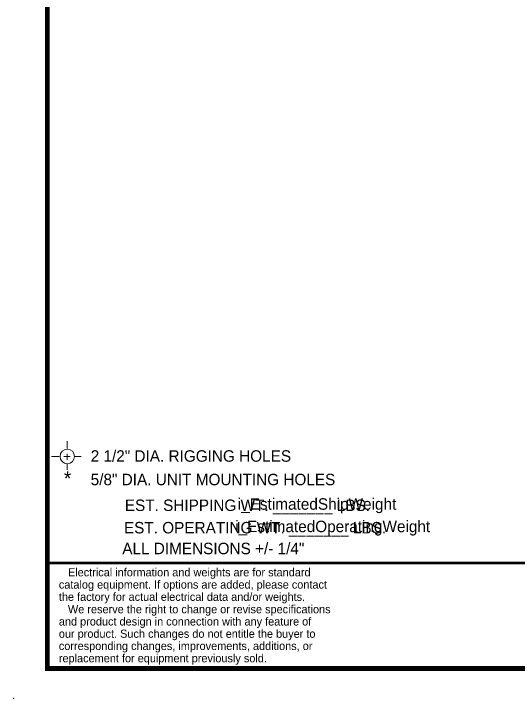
# Model space of a CAD drawing. Header units: inches. Extents: x 1687 to 2128, y 1222 to 1501.
# Drawn here: x 1687.2 to 1799.2, y 1222.2 to 1374.1 of the extents above; entities that cross this region are included whole.
import ezdxf
from ezdxf.enums import TextEntityAlignment as Align

# ---------------------------------------------------------------- set-up
doc = ezdxf.new("R2010")
doc.units = ezdxf.units.IN
doc.header["$MEASUREMENT"] = 0
doc.header["$PDSIZE"] = -1

msp = doc.modelspace()

# ---------------------------------------------------------------- linework, layer by layer
at = {"color": 0, "linetype": 'Continuous', "lineweight": 20}
for p, q in [((1699.0602, 1279.2904), (1699.0602, 1277.6018)), ((1695.5619, 1275.8688), (1697.2743, 1275.8688)), ((1698.2623, 1275.8688), (1699.7062, 1275.8688)), ((1699.0602, 1276.4161), (1699.0602, 1275.1391)), ((1700.6942, 1275.8688), (1702.1572, 1275.8688)), ((1699.0602, 1274.227), (1699.0602, 1272.8953))]:
    msp.add_line(p, q, dxfattribs=at)
for points, const_width in [([(1694.6422, 1228.7897), (2123.1322, 1228.7897), (2123.1322, 1496.596), (1694.6422, 1496.596), (1694.6422, 1228.7897)], 1.0712), ([(1802.398, 1252.2228), (1694.6422, 1252.2228)], 0.5356)]:
    msp.add_lwpolyline(points, dxfattribs=dict(at, const_width=const_width))
msp.add_circle((1699.0602, 1275.8688), 1.6057, dxfattribs=at)
msp.add_point((1687.1527, 1222.1843), dxfattribs=at)

# ---------------------------------------------------------------- texts
for s, height, p in [('2 1/2" DIA. RIGGING HOLES', 2.544159, (1704.2602, 1274.6965)), ('5/8" DIA. UNIT MOUNTING HOLES', 2.544159, (1704.2602, 1269.4781)), ('   Electrical information and weights are for standard', 1.812714, (1697.1836, 1249.2484)), ('catalog equipment. If options are added, please contact', 1.812714, (1697.1836, 1246.5293)), ('the factory for actual electrical data and/or weights.', 1.812714, (1697.1836, 1243.8102)), ('   We reserve the right to change or revise specifications', 1.812714, (1697.1836, 1241.0569)), ('and product design in connection with any feature of', 1.812714, (1697.1836, 1238.3378)), ('our product. Such changes do not entitle the buyer to', 1.812714, (1697.1836, 1235.6187)), ('corresponding changes, improvements, additions, or ', 1.812714, (1697.1836, 1232.8997)), ('replacement for equipment previously sold.', 1.812714, (1697.1836, 1230.1806))]:
    msp.add_text(s, height=height, dxfattribs=at).set_placement(p)
for s, height, p in [('*', 3.1311, (1699.1263, 1269.434)), ('EST. SHIPPING WT. _______ LBS.', 2.544159, (1739.0663, 1263.7609)), ('i_EstimatedShipWeight', 2.547079, (1754.5298, 1264.0388)), ('EST. OPERATING WT. _______ LBS.', 2.544159, (1740.7557, 1258.7844)), ('i_EstimatedOperatingWeight', 2.544159, (1758.011, 1259.0623)), ('ALL DIMENSIONS +/- 1/4"', 2.544159, (1731.4917, 1254.1671))]:
    msp.add_text(s, height=height, dxfattribs=at).set_placement(p, align=Align.CENTER)

doc.saveas('drawing.dxf')
